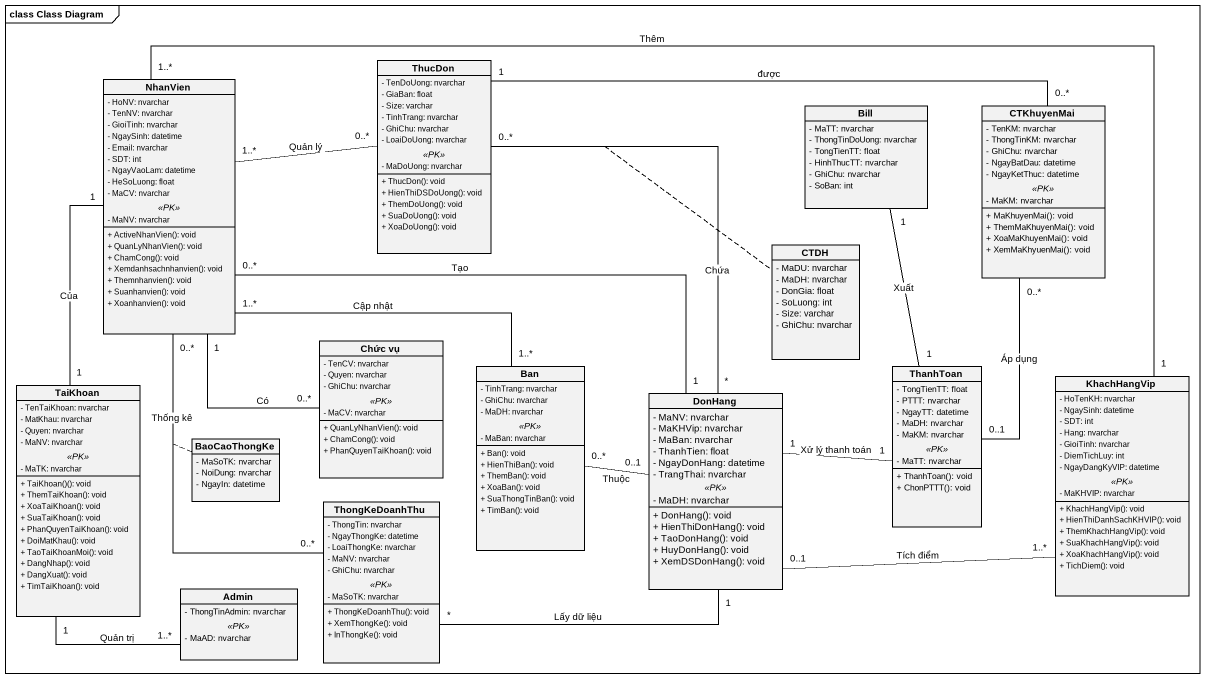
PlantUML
@startuml
mainframe class Class Diagram
hide circle
hide empty members
skinparam classAttributeIconSize 0
class NhanVien {
  - HoNV: nvarchar
  - TenNV: nvarchar
  - GioiTinh: nvarchar
  - NgaySinh: datetime
  - Email: nvarchar
  - SDT: int
  - NgayVaoLam: datetime
  - HeSoLuong: float
  - MaCV: nvarchar
  .. <<PK>> ..
  - MaNV: nvarchar
  --
  + ActiveNhanVien(): void
  + QuanLyNhanVien(): void
  + ChamCong(): void
  + Xemdanhsachnhanvien(): void
  + Themnhanvien(): void
  + Suanhanvien(): void
  + Xoanhanvien(): void
}
class ThucDon {
  - TenDoUong: nvarchar
  - GiaBan: float
  - Size: varchar
  - TinhTrang: nvarchar
  - GhiChu: nvarchar
  - LoaiDoUong: nvarchar
  .. <<PK>> ..
  - MaDoUong: nvarchar
  --
  + ThucDon(): void
  + HienThiDSDoUong(): void
  + ThemDoUong(): void
  + SuaDoUong(): void
  + XoaDoUong(): void
}
class Bill {
  - MaTT: nvarchar
  - ThongTinDoUong: nvarchar
  - TongTienTT: float
  - HinhThucTT: nvarchar
  - GhiChu: nvarchar
  - SoBan: int
}
class CTKhuyenMai {
  - TenKM: nvarchar
  - ThongTinKM: nvarchar
  - GhiChu: nvarchar
  - NgayBatDau: datetime
  - NgayKetThuc: datetime
  .. <<PK>> ..
  - MaKM: nvarchar
  --
  + MaKhuyenMai(): void
  + ThemMaKhuyenMai(): void
  + XoaMaKhuyenMai(): void
  + XemMaKhyuenMai(): void
}
class CTDH {
  - MaDU: nvarchar
  - MaDH: nvarchar
  - DonGia: float
  - SoLuong: int
  - Size: varchar
  - GhiChu: nvarchar
}
class "Chức vụ" as Chức_vụ {
  - TenCV: nvarchar
  - Quyen: nvarchar
  - GhiChu: nvarchar
  .. <<PK>> ..
  - MaCV: nvarchar
  --
  + QuanLyNhanVien(): void
  + ChamCong(): void
  + PhanQuyenTaiKhoan(): void
}
class Ban {
  - TinhTrang: nvarchar
  - GhiChu: nvarchar
  - MaDH: nvarchar
  .. <<PK>> ..
  - MaBan: nvarchar
  --
  + Ban(): void
  + HienThiBan(): void
  + ThemBan(): void
  + XoaBan(): void
  + SuaThongTinBan(): void
  + TimBan(): void
}
class ThanhToan {
  - TongTienTT: float
  - PTTT: nvarchar
  - NgayTT: datetime
  - MaDH: nvarchar
  - MaKM: nvarchar
  .. <<PK>> ..
  - MaTT: nvarchar
  --
  + ThanhToan(): void
  + ChonPTTT(): void
}
class TaiKhoan {
  - TenTaiKhoan: nvarchar
  - MatKhau: nvarchar
  - Quyen: nvarchar
  - MaNV: nvarchar
  .. <<PK>> ..
  - MaTK: nvarchar
  --
  + TaiKhoan()(): void
  + ThemTaiKhoan(): void
  + XoaTaiKhoan(): void
  + SuaTaiKhoan(): void
  + PhanQuyenTaiKhoan(): void
  + DoiMatKhau(): void
  + TaoTaiKhoanMoi(): void
  + DangNhap(): void
  + DangXuat(): void
  + TimTaiKhoan(): void
}
class DonHang {
  - MaNV: nvarchar
  - MaKHVip: nvarchar
  - MaBan: nvarchar
  - ThanhTien: float
  - NgayDonHang: datetime
  - TrangThai: nvarchar
  .. <<PK>> ..
  - MaDH: nvarchar
  --
  + DonHang(): void
  + HienThiDonHang(): void
  + TaoDonHang(): void
  + HuyDonHang(): void
  + XemDSDonHang(): void
}
class KhachHangVip {
  - HoTenKH: nvarchar
  - NgaySinh: datetime
  - SDT: int
  - Hang: nvarchar
  - GioiTinh: nvarchar
  - DiemTichLuy: int
  - NgayDangKyVIP: datetime
  .. <<PK>> ..
  - MaKHVIP: nvarchar
  --
  + KhachHangVip(): void
  + HienThiDanhSachKHVIP(): void
  + ThemKhachHangVip(): void
  + SuaKhachHangVip(): void
  + XoaKhachHangVip(): void
  + TichDiem(): void
}
class BaoCaoThongKe {
  - MaSoTK: nvarchar
  - NoiDung: nvarchar
  - NgayIn: datetime
}
class ThongKeDoanhThu {
  - ThongTin: nvarchar
  - NgayThongKe: datetime
  - LoaiThongKe: nvarchar
  - MaNV: nvarchar
  - GhiChu: nvarchar
  .. <<PK>> ..
  - MaSoTK: nvarchar
  --
  + ThongKeDoanhThu(): void
  + XemThongKe(): void
  + InThongKe(): void
}
class Admin {
  - ThongTinAdmin: nvarchar
  .. <<PK>> ..
  - MaAD: nvarchar
}
NhanVien "1..*" -right- "0..*" ThucDon : Quản lý
NhanVien "1" -- "0..*" Chức_vụ : Có
NhanVien "1..*" -- "1..*" Ban : Cập nhật
NhanVien "1" -- "1" TaiKhoan : Của
NhanVien "0..*" -right- "1" DonHang : Tạo
NhanVien "1..*" -right- "1" KhachHangVip : Thêm
NhanVien "0..*" -- "0..*" ThongKeDoanhThu : Thống kê
(NhanVien, ThongKeDoanhThu) .. BaoCaoThongKe
ThucDon "0..*" -- "*" DonHang : Chứa
(ThucDon, DonHang) .. CTDH
Bill "1" -- "1" ThanhToan : Xuất
CTKhuyenMai "0..*" -left- "1" ThucDon : được
Ban "0..*" -right- "0..1" DonHang : Thuộc
ThanhToan "0..1" -up- "0..*" CTKhuyenMai : Áp dụng
ThanhToan "1" -left- "1" DonHang : Xử lý thanh toán
DonHang "0..1" -right- "1..*" KhachHangVip : Tích điểm
ThongKeDoanhThu "*" -right- "1" DonHang : Lấy dữ liệu
Admin "1..*" -up- "1" TaiKhoan : Quản trị
@enduml
